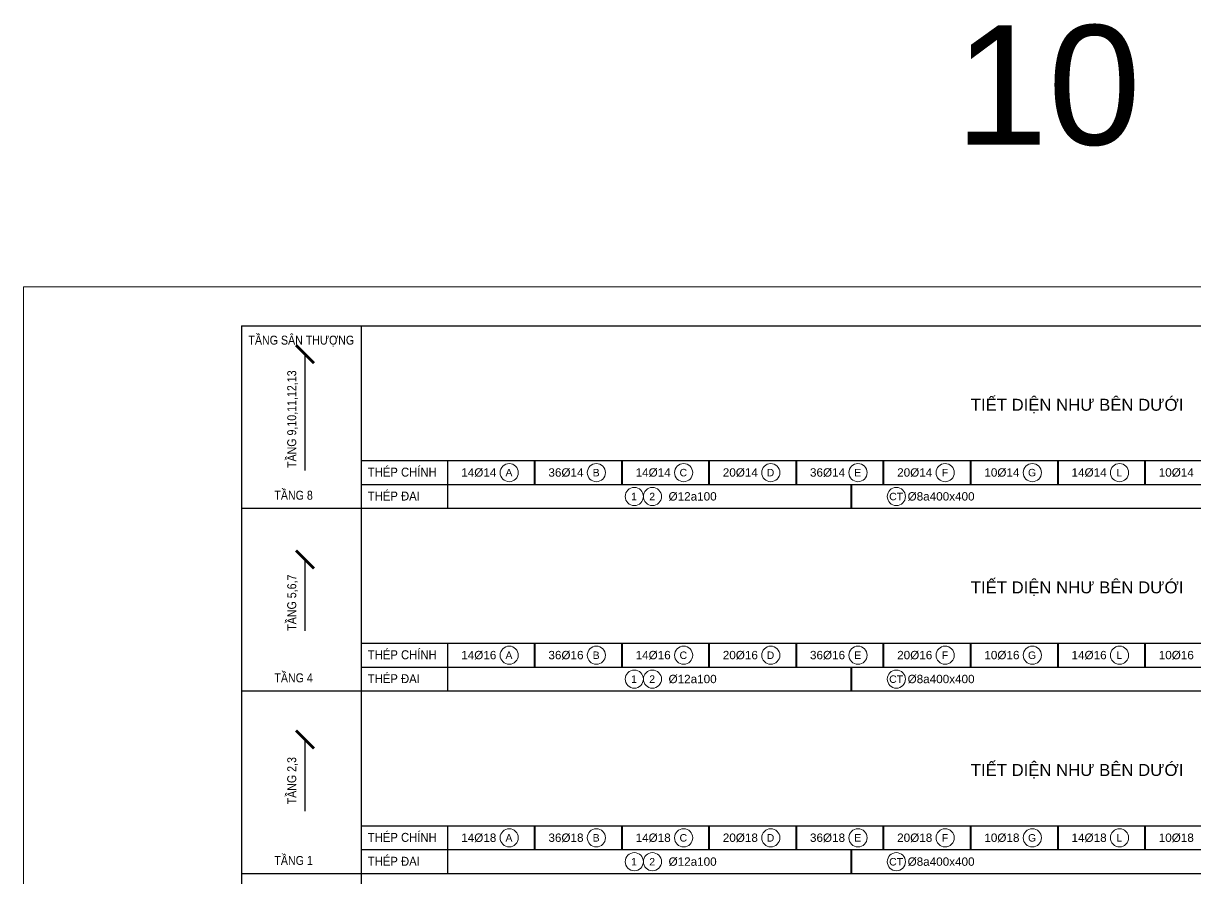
# Model space of a CAD drawing. Header units: millimetres. Extents: x -146909 to 4830753, y -683702 to -336947.
# Drawn here: x 4683187 to 4692990, y -439712 to -432559 of the extents above; entities that cross this region are included whole.
import ezdxf
from ezdxf.enums import TextEntityAlignment as Align

# ---------------------------------------------------------------- set-up
doc = ezdxf.new("R2010")
doc.units = ezdxf.units.MM
doc.header["$MEASUREMENT"] = 0
doc.layers.get('0').update_dxf_attribs({"lineweight": 9})
doc.layers.get('Defpoints').update_dxf_attribs({"color": 10, "lineweight": 0})
for name, color, linetype, lineweight in [("'S_General_Cont_1 Thin", 1, 'Continuous', 18), ("'S_General_Text_3_Member name", 3, 'Continuous', 35), ('CDAI', 3, 'Continuous', 40), ('chunho.q', 1, 'Continuous', 13), ('DBAO', 2, 'Continuous', 13), ('STICK', 1, 'Continuous', 9)]:
    doc.layers.add(name, color=color, linetype=linetype, lineweight=lineweight)
for name, color, linetype in [('DM', 1, 'Continuous'), ('TBL', 1, 'Continuous'), ('TX', 214, 'Continuous')]:
    doc.layers.add(name, color=color, linetype=linetype)
doc.styles.add('arial', font='arial.ttf', dxfattribs={"width": 0.85})
doc.dimstyles.new('TTP-50', dxfattribs={"dimscale": 50, "dimtxt": 2.5, "dimasz": 1, "dimexe": 1, "dimexo": 1, "dimgap": 0.09, "dimtad": 0, "dimdec": 4, "dimzin": 9, "dimdsep": 46, "dimtxsty": 'arial', "dimblk": 'Stick', "dimcen": 0.09, "dimdle": 1.5, "dimclrd": 256, "dimclre": 256, "dimclrt": 1, "dimadec": 0, "dimazin": 0, "dimtfac": 1, "dimtdec": 4, "dimtmove": 0, "dimatfit": 3, "dimldrblk": 'ARCHTICK', "dimfxl": 1, "dimtvp": 1, "dimtolj": 1, "dimtzin": 0, "dimarcsym": 0})

# ---------------------------------------------------------------- blocks, each defined once
blk = doc.blocks.new('Stick')
at = {"layer": 'STICK'}
h = blk.add_hatch(color=256, dxfattribs=at)
edge = h.paths.add_edge_path()
edge.add_line((0.3, 0.5), (-0.5, -0.3))
edge.add_arc((-0.4, -0.4), 0.141, 135, 315)
edge.add_line((-0.3, -0.5), (0.5, 0.3))
edge.add_arc((0.4, 0.4), 0.141, 315, 495)
blk.add_line((1, 0), (-1, 0), dxfattribs=at)
blk.add_lwpolyline([(0.3, 0.5), (-0.5, -0.3, 1), (-0.3, -0.5), (0.5, 0.3, 1), (0.3, 0.5, 1)], format="xyb", dxfattribs=at)
blk = doc.blocks.new('sign of slab')
at = {"layer": "'S_General_Cont_1 Thin"}
blk.add_circle((-10, 0), 475, dxfattribs=at)
at = {"layer": "'S_General_Text_3_Member name", "style": 'arial'}
blk.add_attdef('S', text='', height=250, dxfattribs=at).set_placement((-23, -1), align=Align.MIDDLE_CENTER)

msp = doc.modelspace()

# ---------------------------------------------------------------- linework, layer by layer
at = {"layer": 'CDAI', "color": 214}
for p, q in [((4687461.62434, -436214.98839), (4687461.62434, -436414.98839)), ((4688190.84059, -436214.98839), (4688190.84059, -436414.98839)), ((4688920.05684, -436214.98839), (4688920.05684, -436414.98839)), ((4689649.27309, -436214.98839), (4689649.27309, -436414.98839)), ((4690378.48934, -436214.98839), (4690378.48934, -436414.98839)), ((4691107.70559, -436214.98839), (4691107.70559, -436414.98839)), ((4691836.92184, -436214.98839), (4691836.92184, -436414.98839)), ((4692566.13809, -436214.98839), (4692566.13809, -436414.98839)), ((4690109.85501, -436414.98839), (4690109.85501, -436614.98839)), ((4687461.62434, -437742.67112), (4687461.62434, -437942.67112)), ((4688190.84059, -437742.67112), (4688190.84059, -437942.67112)), ((4688920.05684, -437742.67112), (4688920.05684, -437942.67112)), ((4689649.27309, -437742.67112), (4689649.27309, -437942.67112)), ((4690378.48934, -437742.67112), (4690378.48934, -437942.67112)), ((4691107.70559, -437742.67112), (4691107.70559, -437942.67112)), ((4691836.92184, -437742.67112), (4691836.92184, -437942.67112)), ((4692566.13809, -437742.67112), (4692566.13809, -437942.67112)), ((4690109.85501, -437942.67112), (4690109.85501, -438142.67112)), ((4687461.62434, -439270.35386), (4687461.62434, -439470.35386)), ((4688190.84059, -439270.35386), (4688190.84059, -439470.35386)), ((4688920.05684, -439270.35386), (4688920.05684, -439470.35386)), ((4689649.27309, -439270.35386), (4689649.27309, -439470.35386)), ((4690378.48934, -439270.35386), (4690378.48934, -439470.35386)), ((4691107.70559, -439270.35386), (4691107.70559, -439470.35386)), ((4691836.92184, -439270.35386), (4691836.92184, -439470.35386)), ((4692566.13809, -439270.35386), (4692566.13809, -439470.35386)), ((4690109.85501, -439470.35386), (4690109.85501, -439670.35386))]:
    msp.add_line(p, q, dxfattribs=at)
at = {"layer": 'DBAO', "color": 1}
msp.add_lwpolyline([(4699936.75592, -448761.98892), (4683186.75592, -448761.98892), (4683186.75592, -434761.98892), (4699936.75592, -434761.98892)], close=True, dxfattribs=at)
at = {"layer": 'TBL'}
for p, q in [((4685010.81395, -435087.30565), (4685010.81395, -448761.98892)), ((4685010.81395, -435087.30565), (4686010.81395, -435087.30565)), ((4686010.81395, -435087.30565), (4686010.81395, -448761.98892)), ((4686010.81395, -435087.30565), (4698338.69222, -435087.30565)), ((4686010.81395, -436214.98839), (4698338.69222, -436214.98839)), ((4686732.40809, -436214.98839), (4686732.40809, -436614.98839)), ((4685010.81395, -436614.98839), (4686010.81395, -436614.98839)), ((4686010.81395, -436614.98839), (4698338.69222, -436614.98839)), ((4686010.81395, -437742.67112), (4698338.69222, -437742.67112)), ((4686732.40809, -437742.67112), (4686732.40809, -438142.67112)), ((4685010.81395, -438142.67112), (4686010.81395, -438142.67112)), ((4686010.81395, -438142.67112), (4698338.69222, -438142.67112)), ((4686010.81395, -439270.35386), (4698338.69222, -439270.35386)), ((4686732.40809, -439270.35386), (4686732.40809, -439670.35386)), ((4685010.81395, -439670.35386), (4686010.81395, -439670.35386)), ((4686010.81395, -439670.35386), (4698338.69222, -439670.35386))]:
    msp.add_line(p, q, dxfattribs=at)
at = {"layer": 'TBL', "color": 8}
for p, q in [((4686010.81395, -436414.98839), (4698338.69222, -436414.98839)), ((4686010.81395, -437942.67112), (4698338.69222, -437942.67112)), ((4686010.81395, -439470.35386), (4698338.69222, -439470.35386))]:
    msp.add_line(p, q, dxfattribs=at)

# ---------------------------------------------------------------- block references
ref = msp.add_blockref('sign of slab', (4687251.29408, -436316.08449), dxfattribs=dict(xscale=0.16, yscale=0.16, zscale=0.16))
ref.add_attrib('S', 'A', dxfattribs={"layer": 'DM', "height": 62.5, "style": 'arial'}).set_placement((4687247.54007, -436316.24138), align=Align.MIDDLE_CENTER)
ref = msp.add_blockref('sign of slab', (4687980.51033, -436316.08449), dxfattribs=dict(xscale=0.16, yscale=0.16, zscale=0.16))
ref.add_attrib('S', 'B', dxfattribs={"layer": 'DM', "height": 62.5, "style": 'arial'}).set_placement((4687976.75632, -436316.24138), align=Align.MIDDLE_CENTER)
ref = msp.add_blockref('sign of slab', (4688709.72658, -436316.08449), dxfattribs=dict(xscale=0.16, yscale=0.16, zscale=0.16))
ref.add_attrib('S', 'C', dxfattribs={"layer": 'DM', "height": 62.5, "style": 'arial'}).set_placement((4688705.97257, -436316.24138), align=Align.MIDDLE_CENTER)
ref = msp.add_blockref('sign of slab', (4689438.94283, -436316.08449), dxfattribs=dict(xscale=0.16, yscale=0.16, zscale=0.16))
ref.add_attrib('S', 'D', dxfattribs={"layer": 'DM', "height": 62.5, "style": 'arial'}).set_placement((4689435.18882, -436316.24138), align=Align.MIDDLE_CENTER)
ref = msp.add_blockref('sign of slab', (4690168.15908, -436316.08449), dxfattribs=dict(xscale=0.16, yscale=0.16, zscale=0.16))
ref.add_attrib('S', 'E', dxfattribs={"layer": 'DM', "height": 62.5, "style": 'arial'}).set_placement((4690164.40507, -436316.24138), align=Align.MIDDLE_CENTER)
ref = msp.add_blockref('sign of slab', (4690897.37534, -436316.08449), dxfattribs=dict(xscale=0.16, yscale=0.16, zscale=0.16))
ref.add_attrib('S', 'F', dxfattribs={"layer": 'DM', "height": 62.5, "style": 'arial'}).set_placement((4690893.62132, -436316.24138), align=Align.MIDDLE_CENTER)
ref = msp.add_blockref('sign of slab', (4691626.59159, -436316.08449), dxfattribs=dict(xscale=0.16, yscale=0.16, zscale=0.16))
ref.add_attrib('S', 'G', dxfattribs={"layer": 'DM', "height": 62.5, "style": 'arial'}).set_placement((4691622.83757, -436316.24138), align=Align.MIDDLE_CENTER)
ref = msp.add_blockref('sign of slab', (4692355.80784, -436316.08449), dxfattribs=dict(xscale=0.16, yscale=0.16, zscale=0.16))
ref.add_attrib('S', 'L', dxfattribs={"layer": 'DM', "height": 62.5, "style": 'arial'}).set_placement((4692352.05382, -436316.24138), align=Align.MIDDLE_CENTER)
ref = msp.add_blockref('sign of slab', (4688297.22063, -436516.08449), dxfattribs=dict(xscale=0.16, yscale=0.16, zscale=0.16))
ref.add_attrib('S', '1', dxfattribs={"layer": 'DM', "height": 62.5, "style": 'arial'}).set_placement((4688293.46661, -436516.24138), align=Align.MIDDLE_CENTER)
ref = msp.add_blockref('sign of slab', (4688449.18621, -436516.08449), dxfattribs=dict(xscale=0.16, yscale=0.16, zscale=0.16))
ref.add_attrib('S', '2', dxfattribs={"layer": 'DM', "height": 62.5, "style": 'arial'}).set_placement((4688445.4322, -436516.24138), align=Align.MIDDLE_CENTER)
ref = msp.add_blockref('sign of slab', (4690489.61712, -436516.08449), dxfattribs=dict(xscale=0.16, yscale=0.16, zscale=0.16))
ref.add_attrib('S', 'CT', dxfattribs={"layer": 'DM', "height": 62.5, "style": 'arial'}).set_placement((4690485.86311, -436516.24138), align=Align.MIDDLE_CENTER)
ref = msp.add_blockref('sign of slab', (4687251.29408, -437843.76723), dxfattribs=dict(xscale=0.16, yscale=0.16, zscale=0.16))
ref.add_attrib('S', 'A', dxfattribs={"layer": 'DM', "height": 62.5, "style": 'arial'}).set_placement((4687247.54007, -437843.92412), align=Align.MIDDLE_CENTER)
ref = msp.add_blockref('sign of slab', (4687980.51033, -437843.76723), dxfattribs=dict(xscale=0.16, yscale=0.16, zscale=0.16))
ref.add_attrib('S', 'B', dxfattribs={"layer": 'DM', "height": 62.5, "style": 'arial'}).set_placement((4687976.75632, -437843.92412), align=Align.MIDDLE_CENTER)
ref = msp.add_blockref('sign of slab', (4688709.72658, -437843.76723), dxfattribs=dict(xscale=0.16, yscale=0.16, zscale=0.16))
ref.add_attrib('S', 'C', dxfattribs={"layer": 'DM', "height": 62.5, "style": 'arial'}).set_placement((4688705.97257, -437843.92412), align=Align.MIDDLE_CENTER)
ref = msp.add_blockref('sign of slab', (4689438.94283, -437843.76723), dxfattribs=dict(xscale=0.16, yscale=0.16, zscale=0.16))
ref.add_attrib('S', 'D', dxfattribs={"layer": 'DM', "height": 62.5, "style": 'arial'}).set_placement((4689435.18882, -437843.92412), align=Align.MIDDLE_CENTER)
ref = msp.add_blockref('sign of slab', (4690168.15908, -437843.76723), dxfattribs=dict(xscale=0.16, yscale=0.16, zscale=0.16))
ref.add_attrib('S', 'E', dxfattribs={"layer": 'DM', "height": 62.5, "style": 'arial'}).set_placement((4690164.40507, -437843.92412), align=Align.MIDDLE_CENTER)
ref = msp.add_blockref('sign of slab', (4690897.37534, -437843.76723), dxfattribs=dict(xscale=0.16, yscale=0.16, zscale=0.16))
ref.add_attrib('S', 'F', dxfattribs={"layer": 'DM', "height": 62.5, "style": 'arial'}).set_placement((4690893.62132, -437843.92412), align=Align.MIDDLE_CENTER)
ref = msp.add_blockref('sign of slab', (4691626.59159, -437843.76723), dxfattribs=dict(xscale=0.16, yscale=0.16, zscale=0.16))
ref.add_attrib('S', 'G', dxfattribs={"layer": 'DM', "height": 62.5, "style": 'arial'}).set_placement((4691622.83757, -437843.92412), align=Align.MIDDLE_CENTER)
ref = msp.add_blockref('sign of slab', (4692355.80784, -437843.76723), dxfattribs=dict(xscale=0.16, yscale=0.16, zscale=0.16))
ref.add_attrib('S', 'L', dxfattribs={"layer": 'DM', "height": 62.5, "style": 'arial'}).set_placement((4692352.05382, -437843.92412), align=Align.MIDDLE_CENTER)
ref = msp.add_blockref('sign of slab', (4688297.22063, -438043.76723), dxfattribs=dict(xscale=0.16, yscale=0.16, zscale=0.16))
ref.add_attrib('S', '1', dxfattribs={"layer": 'DM', "height": 62.5, "style": 'arial'}).set_placement((4688293.46661, -438043.92412), align=Align.MIDDLE_CENTER)
ref = msp.add_blockref('sign of slab', (4688449.18621, -438043.76723), dxfattribs=dict(xscale=0.16, yscale=0.16, zscale=0.16))
ref.add_attrib('S', '2', dxfattribs={"layer": 'DM', "height": 62.5, "style": 'arial'}).set_placement((4688445.4322, -438043.92412), align=Align.MIDDLE_CENTER)
ref = msp.add_blockref('sign of slab', (4690489.61712, -438043.76723), dxfattribs=dict(xscale=0.16, yscale=0.16, zscale=0.16))
ref.add_attrib('S', 'CT', dxfattribs={"layer": 'DM', "height": 62.5, "style": 'arial'}).set_placement((4690485.86311, -438043.92412), align=Align.MIDDLE_CENTER)
ref = msp.add_blockref('sign of slab', (4687251.29408, -439371.44997), dxfattribs=dict(xscale=0.16, yscale=0.16, zscale=0.16))
ref.add_attrib('S', 'A', dxfattribs={"layer": 'DM', "height": 62.5, "style": 'arial'}).set_placement((4687247.54007, -439371.60686), align=Align.MIDDLE_CENTER)
ref = msp.add_blockref('sign of slab', (4687980.51033, -439371.44997), dxfattribs=dict(xscale=0.16, yscale=0.16, zscale=0.16))
ref.add_attrib('S', 'B', dxfattribs={"layer": 'DM', "height": 62.5, "style": 'arial'}).set_placement((4687976.75632, -439371.60686), align=Align.MIDDLE_CENTER)
ref = msp.add_blockref('sign of slab', (4688709.72658, -439371.44997), dxfattribs=dict(xscale=0.16, yscale=0.16, zscale=0.16))
ref.add_attrib('S', 'C', dxfattribs={"layer": 'DM', "height": 62.5, "style": 'arial'}).set_placement((4688705.97257, -439371.60686), align=Align.MIDDLE_CENTER)
ref = msp.add_blockref('sign of slab', (4689438.94283, -439371.44997), dxfattribs=dict(xscale=0.16, yscale=0.16, zscale=0.16))
ref.add_attrib('S', 'D', dxfattribs={"layer": 'DM', "height": 62.5, "style": 'arial'}).set_placement((4689435.18882, -439371.60686), align=Align.MIDDLE_CENTER)
ref = msp.add_blockref('sign of slab', (4690168.15908, -439371.44997), dxfattribs=dict(xscale=0.16, yscale=0.16, zscale=0.16))
ref.add_attrib('S', 'E', dxfattribs={"layer": 'DM', "height": 62.5, "style": 'arial'}).set_placement((4690164.40507, -439371.60686), align=Align.MIDDLE_CENTER)
ref = msp.add_blockref('sign of slab', (4690897.37534, -439371.44997), dxfattribs=dict(xscale=0.16, yscale=0.16, zscale=0.16))
ref.add_attrib('S', 'F', dxfattribs={"layer": 'DM', "height": 62.5, "style": 'arial'}).set_placement((4690893.62132, -439371.60686), align=Align.MIDDLE_CENTER)
ref = msp.add_blockref('sign of slab', (4691626.59159, -439371.44997), dxfattribs=dict(xscale=0.16, yscale=0.16, zscale=0.16))
ref.add_attrib('S', 'G', dxfattribs={"layer": 'DM', "height": 62.5, "style": 'arial'}).set_placement((4691622.83757, -439371.60686), align=Align.MIDDLE_CENTER)
ref = msp.add_blockref('sign of slab', (4692355.80784, -439371.44997), dxfattribs=dict(xscale=0.16, yscale=0.16, zscale=0.16))
ref.add_attrib('S', 'L', dxfattribs={"layer": 'DM', "height": 62.5, "style": 'arial'}).set_placement((4692352.05382, -439371.60686), align=Align.MIDDLE_CENTER)
ref = msp.add_blockref('sign of slab', (4688297.22063, -439571.44997), dxfattribs=dict(xscale=0.16, yscale=0.16, zscale=0.16))
ref.add_attrib('S', '1', dxfattribs={"layer": 'DM', "height": 62.5, "style": 'arial'}).set_placement((4688293.46661, -439571.60686), align=Align.MIDDLE_CENTER)
ref = msp.add_blockref('sign of slab', (4688449.18621, -439571.44997), dxfattribs=dict(xscale=0.16, yscale=0.16, zscale=0.16))
ref.add_attrib('S', '2', dxfattribs={"layer": 'DM', "height": 62.5, "style": 'arial'}).set_placement((4688445.4322, -439571.60686), align=Align.MIDDLE_CENTER)
ref = msp.add_blockref('sign of slab', (4690489.61712, -439571.44997), dxfattribs=dict(xscale=0.16, yscale=0.16, zscale=0.16))
ref.add_attrib('S', 'CT', dxfattribs={"layer": 'DM', "height": 62.5, "style": 'arial'}).set_placement((4690485.86311, -439571.60686), align=Align.MIDDLE_CENTER)

# ---------------------------------------------------------------- texts
at = {"layer": 'chunho.q', "color": 1, "style": 'arial', "width": 0.85}
for s, p in [('TẦNG SÂN THƯỢNG', (4685068.30135, -435245.65692)), ('TẦNG 8', (4685285.45894, -436542.98839)), ('TẦNG 4', (4685285.45894, -438070.67112)), ('TẦNG 1', (4685285.45894, -439598.35386))]:
    msp.add_text(s, height=75, dxfattribs=at).set_placement(p)
for s, p in [('TẦNG 9,10,11,12,13', (4685468.14635, -436277.89275)), ('TẦNG 5,6,7', (4685468.14635, -437639.15983)), ('TẦNG 2,3', (4685468.14635, -439091.51183))]:
    msp.add_text(s, height=75, rotation=90, dxfattribs=at).set_placement(p)
at = {"layer": 'Defpoints', "style": 'arial'}
msp.add_text('10', height=1000, dxfattribs=at).set_placement((4691755.49555, -433073.24457), align=Align.MIDDLE)
at = {"layer": 'TX', "color": 2, "style": 'arial'}
for s, height, p in [('TIẾT DIỆN NHƯ BÊN DƯỚI', 100, (4691999.29891, -435748.64809)), ('14%%C14', 70, (4686995.19685, -436314.98839)), ('36%%C14', 70, (4687724.4131, -436314.98839)), ('14%%C14', 70, (4688453.62935, -436314.98839)), ('20%%C14', 70, (4689182.8456, -436314.98839)), ('36%%C14', 70, (4689912.06185, -436314.98839)), ('20%%C14', 70, (4690641.2781, -436314.98839)), ('10%%C14', 70, (4691370.49435, -436314.98839)), ('14%%C14', 70, (4692099.7106, -436314.98839)), ('10%%C14', 70, (4692828.92685, -436314.98839)), ('%%C12a100', 70, (4688783.5127, -436514.98839)), ('%%C8a400x400', 70, (4690861.742, -436514.98839)), ('TIẾT DIỆN NHƯ BÊN DƯỚI', 100, (4691999.29891, -437276.33083)), ('14%%C16', 70, (4686995.19685, -437842.67112)), ('36%%C16', 70, (4687724.4131, -437842.67112)), ('14%%C16', 70, (4688453.62935, -437842.67112)), ('20%%C16', 70, (4689182.8456, -437842.67112)), ('36%%C16', 70, (4689912.06185, -437842.67112)), ('20%%C16', 70, (4690641.2781, -437842.67112)), ('10%%C16', 70, (4691370.49435, -437842.67112)), ('14%%C16', 70, (4692099.7106, -437842.67112)), ('10%%C16', 70, (4692828.92685, -437842.67112)), ('%%C12a100', 70, (4688783.5127, -438042.67112)), ('%%C8a400x400', 70, (4690861.742, -438042.67112)), ('TIẾT DIỆN NHƯ BÊN DƯỚI', 100, (4691999.29891, -438804.01357)), ('14%%C18', 70, (4686995.19685, -439370.35386)), ('36%%C18', 70, (4687724.4131, -439370.35386)), ('14%%C18', 70, (4688453.62935, -439370.35386)), ('20%%C18', 70, (4689182.8456, -439370.35386)), ('36%%C18', 70, (4689912.06185, -439370.35386)), ('20%%C18', 70, (4690641.2781, -439370.35386)), ('10%%C18', 70, (4691370.49435, -439370.35386)), ('14%%C18', 70, (4692099.7106, -439370.35386)), ('10%%C18', 70, (4692828.92685, -439370.35386)), ('%%C12a100', 70, (4688783.5127, -439570.35386)), ('%%C8a400x400', 70, (4690861.742, -439570.35386))]:
    msp.add_text(s, height=height, dxfattribs=at).set_placement(p, align=Align.MIDDLE_CENTER)
at = {"layer": 'TX', "color": 2, "style": 'arial', "width": 0.9}
for s, p in [('THÉP CHÍNH', (4686067.07274, -436312.304)), ('THÉP ĐAI', (4686067.07274, -436512.304)), ('THÉP CHÍNH', (4686067.07274, -437839.98674)), ('THÉP ĐAI', (4686067.07274, -438039.98674)), ('THÉP CHÍNH', (4686067.07274, -439367.66948)), ('THÉP ĐAI', (4686067.07274, -439567.66948))]:
    msp.add_text(s, height=75, dxfattribs=at).set_placement(p, align=Align.MIDDLE_LEFT)

# ---------------------------------------------------------------- leaders
at = {"layer": 'DM'}
for points in [[(4685541.37703, -435325.44757), (4685541.37703, -436299.0912)], [(4685541.37703, -437042.82157), (4685541.37703, -437641.01458)], [(4685541.37703, -438549.01707), (4685541.37703, -439147.21008)]]:
    msp.add_leader(points, dimstyle='TTP-50', override={"dimasz": 3, "dimgap": 0.09, "dimtad": 0}, dxfattribs=at)

doc.saveas('drawing.dxf')
